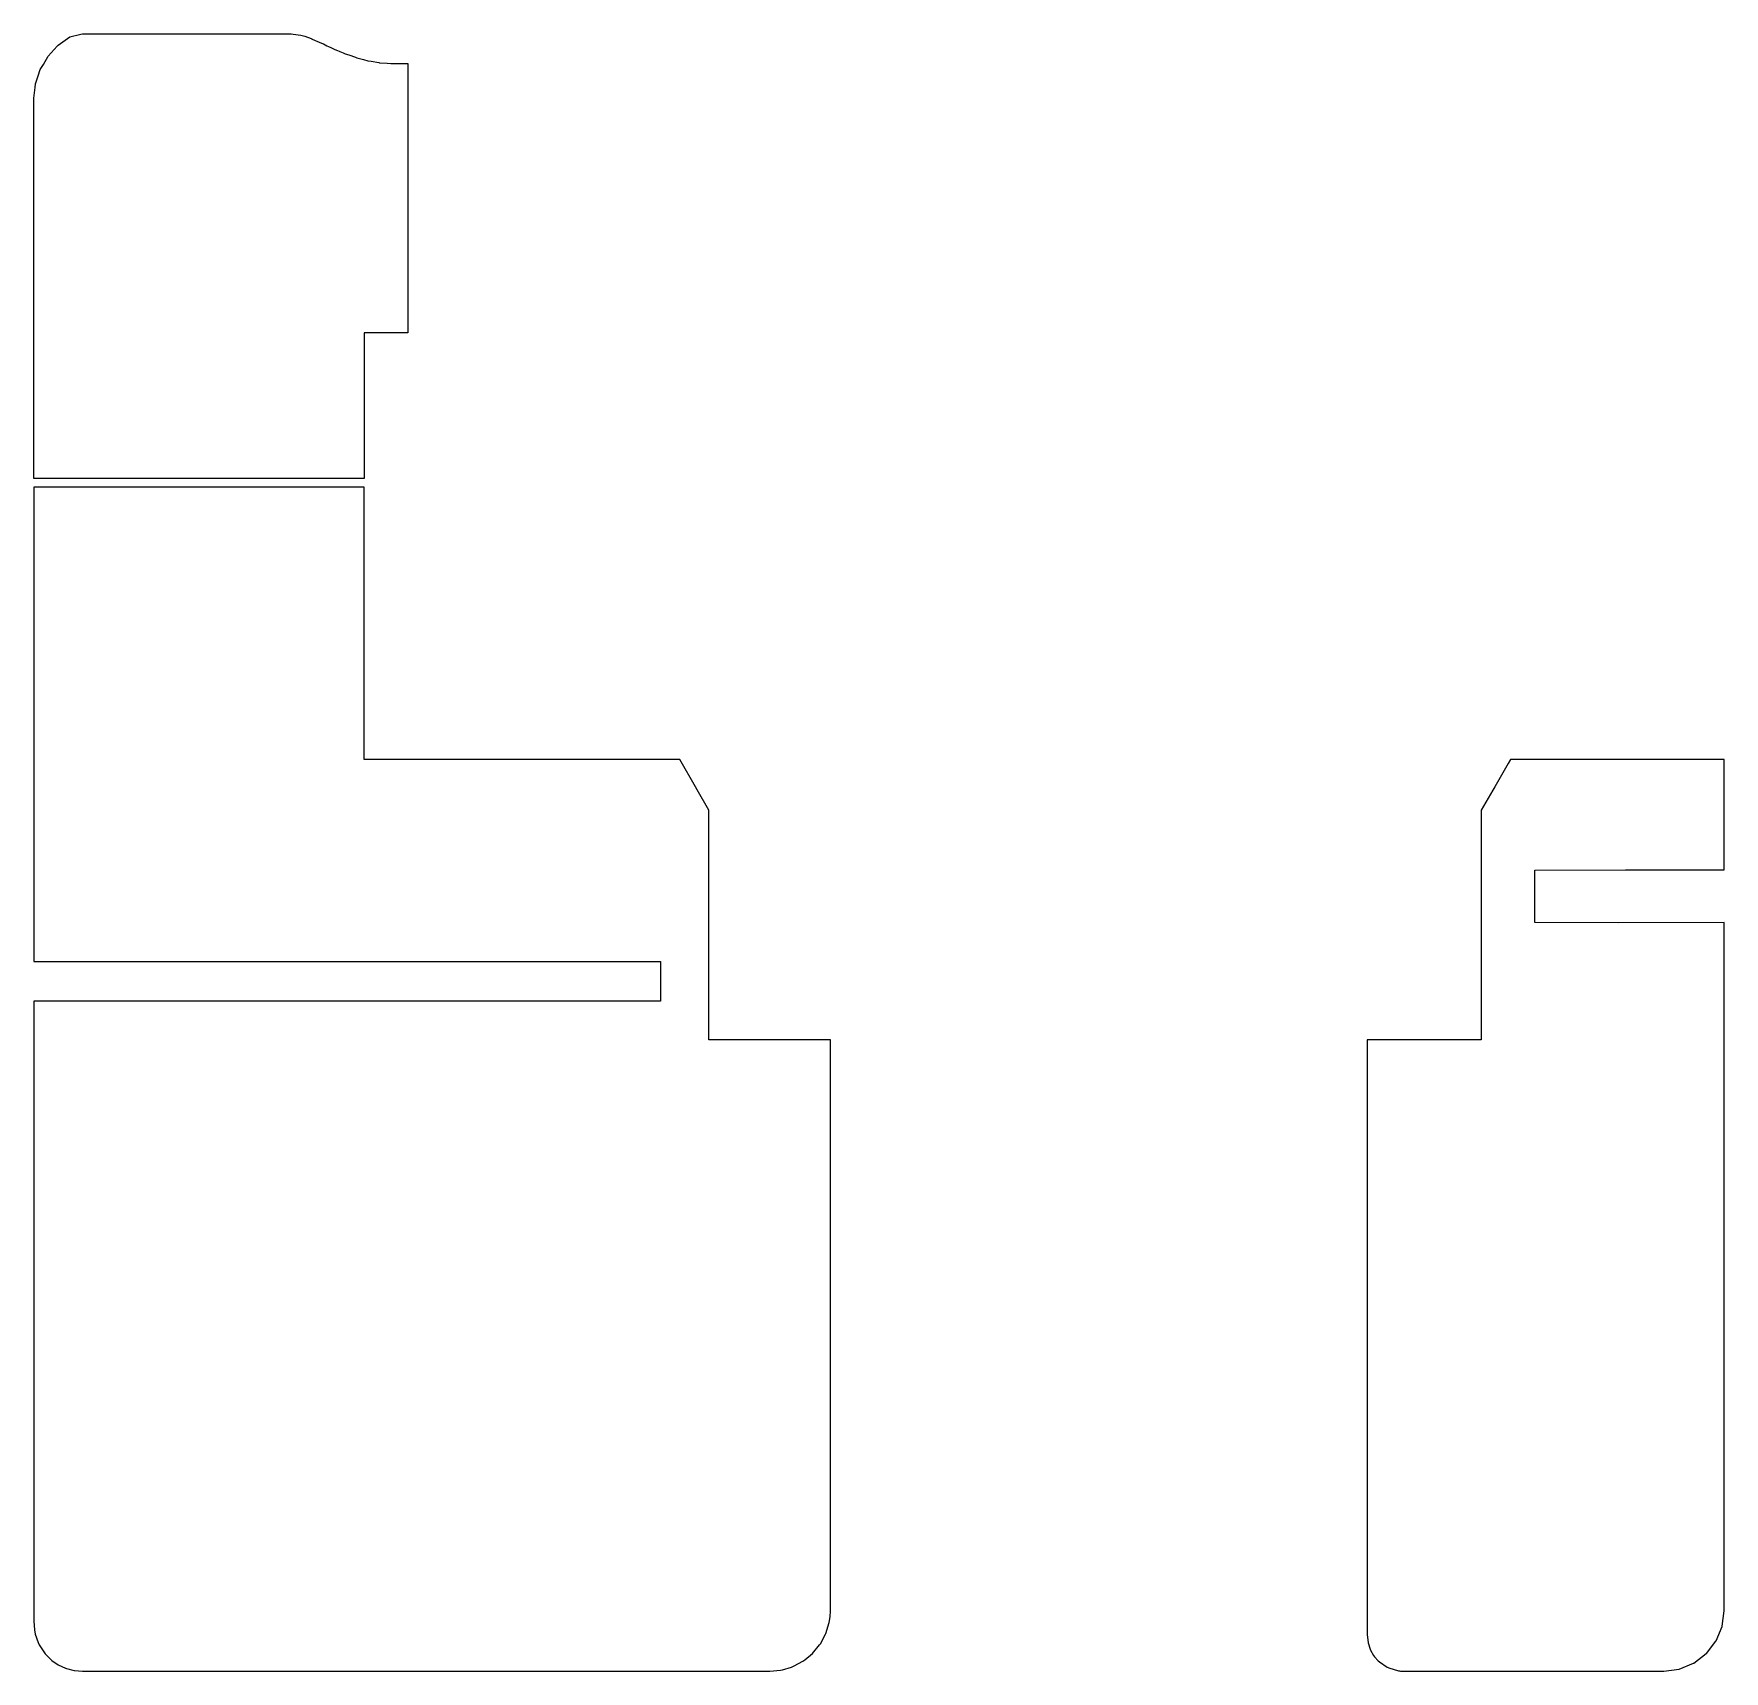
# Model space of a CAD drawing. Header units: metres. Extents: x 2.4 to 72, y -16 to 51.4.
import ezdxf

# ---------------------------------------------------------------- set-up
doc = ezdxf.new("R2010")
doc.units = ezdxf.units.M

msp = doc.modelspace()

# ---------------------------------------------------------------- linework, layer by layer
for p, q in [((2.986, 50.493), (3.366, 50.904)), ((3.366, 50.904), (3.4, 50.949)), ((3.4, 50.949), (3.493, 51.016)), ((3.493, 51.016), (3.882, 51.296)), ((3.882, 51.296), (4.335, 51.4)), ((4.335, 51.4), (4.4, 51.418)), ((4.4, 51.418), (12.466, 51.418)), ((12.466, 51.418), (13, 51.418)), ((13, 51.418), (13.076, 51.404)), ((13.076, 51.404), (13.401, 51.368)), ((13.401, 51.368), (13.564, 51.314)), ((13.564, 51.314), (13.822, 51.22)), ((13.822, 51.22), (13.827, 51.219)), ((13.827, 51.219), (13.834, 51.217)), ((13.834, 51.217), (13.983, 51.148)), ((13.983, 51.148), (14.06, 51.11)), ((14.06, 51.11), (14.146, 51.075)), ((14.146, 51.075), (14.319, 51.001)), ((14.319, 51.001), (14.32, 51)), ((14.32, 51), (14.322, 51)), ((14.322, 51), (14.471, 50.926)), ((14.471, 50.926), (14.531, 50.894)), ((14.531, 50.894), (14.631, 50.851)), ((14.631, 50.851), (14.762, 50.79)), ((2.668, 49.942), (2.798, 50.149)), ((2.798, 50.149), (2.986, 50.493)), ((14.762, 50.79), (14.801, 50.775)), ((14.801, 50.775), (14.906, 50.734)), ((14.906, 50.734), (14.972, 50.702)), ((14.972, 50.702), (14.994, 50.69)), ((14.994, 50.69), (15.136, 50.632)), ((15.136, 50.632), (15.215, 50.597)), ((15.215, 50.597), (15.368, 50.547)), ((15.368, 50.547), (15.639, 50.453)), ((15.639, 50.453), (15.674, 50.44)), ((15.674, 50.44), (15.694, 50.431)), ((15.694, 50.431), (15.97, 50.359)), ((15.97, 50.359), (16.159, 50.305)), ((16.159, 50.305), (16.292, 50.285)), ((16.292, 50.285), (16.605, 50.234)), ((16.605, 50.234), (16.636, 50.229)), ((16.636, 50.229), (16.65, 50.226)), ((16.65, 50.226), (16.955, 50.209)), ((16.955, 50.209), (17.102, 50.2)), ((17.102, 50.2), (17.439, 50.2)), ((17.439, 50.2), (17.8, 50.2)), ((17.8, 50.2), (17.8, 46.839)), ((2.468, 49.356), (2.583, 49.694)), ((2.583, 49.694), (2.668, 49.942)), ((2.4, 48.768), (2.453, 49.207)), ((2.4, 48.135), (2.4, 48.768)), ((2.453, 49.207), (2.468, 49.356)), ((2.4, 47.117), (2.4, 48.135)), ((2.4, 46.613), (2.4, 47.117)), ((17.8, 46.839), (17.8, 45.2)), ((2.4, 44.316), (2.4, 46.613)), ((17.8, 45.2), (17.8, 44.544)), ((2.4, 43.071), (2.4, 44.316)), ((17.8, 44.544), (17.8, 44.109)), ((17.8, 44.109), (17.8, 43.434)), ((17.8, 43.434), (17.8, 42.693)), ((2.4, 42.97), (2.4, 43.071)), ((2.4, 42.813), (2.4, 42.97)), ((2.4, 42.655), (2.4, 42.813)), ((2.4, 42.564), (2.4, 42.655)), ((2.4, 42.408), (2.4, 42.564)), ((17.8, 42.693), (17.8, 42.361)), ((2.4, 39.846), (2.4, 42.408)), ((17.8, 42.361), (17.8, 42.104)), ((17.8, 42.104), (17.8, 41.933)), ((17.8, 41.933), (17.8, 41.836)), ((17.8, 41.836), (17.8, 39.105)), ((2.4, 39.826), (2.4, 39.846)), ((2.4, 39.81), (2.4, 39.826)), ((2.4, 39.798), (2.4, 39.81)), ((2.4, 39.105), (2.4, 39.798)), ((2.4, 35.287), (2.4, 39.105)), ((17.032, 39.105), (16, 39.105)), ((16, 39.105), (16, 35.287)), ((17.8, 39.105), (17.032, 39.105)), ((2.4, 33.109), (2.4, 35.287)), ((16, 35.287), (16, 33.109)), ((16, 35.287), (16, 35.287)), ((14.67, 33.109), (2.4, 33.109)), ((2.989, 32.747), (2.4, 32.747)), ((2.4, 32.747), (2.4, 28.311)), ((16, 32.747), (2.989, 32.747)), ((16, 33.109), (14.67, 33.109)), ((16, 24.509), (16, 32.747)), ((2.4, 28.311), (2.4, 24.509)), ((2.4, 24.509), (2.4, 23.614)), ((16, 23.805), (16, 24.509)), ((16, 22.502), (16, 23.805)), ((2.4, 23.614), (2.4, 17.044)), ((16, 21.885), (16, 22.502)), ((16, 21.616), (16, 21.885)), ((16, 21.54), (16, 21.616)), ((26.602, 21.54), (16, 21.54)), ((16, 21.54), (16, 21.54)), ((26.934, 21.54), (26.602, 21.54)), ((29, 21.54), (26.934, 21.54)), ((29.649, 20.408), (29, 21.54)), ((63.105, 21.375), (62.551, 20.408)), ((63.2, 21.54), (63.105, 21.375)), ((64.006, 21.54), (63.2, 21.54)), ((71.123, 21.54), (64.006, 21.54)), ((72, 21.54), (71.123, 21.54)), ((72, 21.043), (72, 21.54)), ((72, 19.6), (72, 21.043)), ((29.717, 20.29), (29.649, 20.408)), ((30.2, 19.448), (29.717, 20.29)), ((62.471, 20.27), (62, 19.448)), ((62.551, 20.408), (62.471, 20.27)), ((72, 18.35), (72, 19.6)), ((30.2, 18.957), (30.2, 19.448)), ((30.2, 18.739), (30.2, 18.957)), ((62, 19.448), (62, 19.014)), ((62, 19.014), (62, 18.787)), ((30.2, 18.41), (30.2, 18.739)), ((30.2, 18.281), (30.2, 18.41)), ((30.2, 18.164), (30.2, 18.281)), ((30.2, 10.417), (30.2, 18.164)), ((62, 18.787), (62, 18.684)), ((62, 18.684), (62, 18.579)), ((62, 18.579), (62, 18.502)), ((62, 18.502), (62, 11.235)), ((72, 16.99), (72, 18.35)), ((72, 18.35), (72, 18.35)), ((2.4, 17.044), (2.4, 14.238)), ((64.2, 16.976), (67.934, 16.99)), ((64.2, 16.845), (64.2, 16.976)), ((64.2, 16.818), (64.2, 16.845)), ((64.2, 16.333), (64.2, 16.818)), ((67.934, 16.99), (72, 16.99)), ((64.2, 16.258), (64.2, 16.333)), ((64.2, 15.888), (64.2, 16.258)), ((64.2, 15.515), (64.2, 15.888)), ((64.2, 15.442), (64.2, 15.515)), ((64.2, 14.946), (64.2, 15.442)), ((64.2, 14.924), (64.2, 14.946)), ((64.2, 14.82), (64.2, 14.924)), ((67.657, 14.808), (64.2, 14.82)), ((72, 14.826), (67.657, 14.808)), ((72, 13.207), (72, 14.826)), ((2.4, 14.238), (2.4, 13.756)), ((2.4, 13.756), (2.4, 13.308)), ((2.4, 13.308), (2.4, 13.223)), ((2.4, 13.223), (9.584, 13.223)), ((9.584, 13.223), (11, 13.223)), ((11, 13.223), (18.184, 13.223)), ((18.184, 13.223), (19.6, 13.223)), ((19.6, 13.223), (26.784, 13.223)), ((26.784, 13.223), (28.2, 13.223)), ((28.2, 13.223), (28.2, 12.785)), ((28.2, 12.785), (28.2, 12.751)), ((28.2, 12.751), (28.2, 12.296)), ((72, 12.48), (72, 13.207)), ((28.2, 12.296), (28.2, 11.808)), ((72, 11.733), (72, 12.48)), ((8.001, 11.592), (2.4, 11.592)), ((2.4, 11.592), (2.4, 11.164)), ((2.4, 11.164), (2.4, 10.578)), ((11, 11.592), (8.001, 11.592)), ((16.601, 11.592), (11, 11.592)), ((19.6, 11.592), (16.601, 11.592)), ((25.201, 11.592), (19.6, 11.592)), ((28.2, 11.592), (25.201, 11.592)), ((28.2, 11.808), (28.2, 11.787)), ((28.2, 11.787), (28.2, 11.592)), ((62, 11.235), (62, 11.133)), ((72, 11.485), (72, 11.733)), ((72, 11.218), (72, 11.485)), ((72, -7.493), (72, 11.218)), ((2.4, 10.578), (2.4, 10.136)), ((62, 11.133), (62, 10.974)), ((62, 10.974), (62, 10.807)), ((62, 10.807), (62, 10.663)), ((62, 10.663), (62, 10.552)), ((62, 10.552), (62, 10.472)), ((62, 10.472), (62, 10.417)), ((2.4, 10.136), (2.4, 9.843)), ((2.4, 9.843), (2.4, 6.166)), ((30.2, 10.387), (30.2, 10.417)), ((30.2, 10.335), (30.2, 10.387)), ((30.2, 10.273), (30.2, 10.335)), ((30.2, 10.216), (30.2, 10.273)), ((30.2, 10.17), (30.2, 10.216)), ((30.2, 10.139), (30.2, 10.17)), ((30.2, 10.119), (30.2, 10.139)), ((30.2, 10.108), (30.2, 10.119)), ((30.2, 10.105), (30.2, 10.108)), ((30.2, 10), (30.2, 10.105)), ((30.236, 10), (30.2, 10)), ((35.2, 10), (30.236, 10)), ((35.2, 9.971), (35.2, 10)), ((35.2, 9.802), (35.2, 9.971)), ((35.2, 9.75), (35.2, 9.802)), ((35.2, 9.688), (35.2, 9.75)), ((57.456, 10), (57.3, 10)), ((57.3, 10), (57.3, 9.951)), ((57.3, 9.951), (57.3, 9.917)), ((57.3, 9.917), (57.3, 9.874)), ((57.3, 9.874), (57.3, 9.823)), ((57.3, 9.823), (57.3, 9.769)), ((57.3, 9.769), (57.3, 9.719)), ((62, 10), (57.456, 10)), ((62, 10.417), (62, 10)), ((35.2, 9.62), (35.2, 9.688)), ((35.2, 9.554), (35.2, 9.62)), ((35.2, 9.5), (35.2, 9.554)), ((35.2, -13.1), (35.2, 9.5)), ((57.3, 9.719), (57.3, 9.68)), ((57.3, 9.68), (57.3, -12.939)), ((2.4, 6.166), (2.4, 5.773)), ((2.4, 5.773), (2.4, 5.447)), ((2.4, 5.447), (2.4, 1.056)), ((2.4, 1.056), (2.4, -0.057)), ((2.4, -0.057), (2.4, -7.709)), ((72, -8.348), (72, -7.493)), ((2.4, -7.709), (2.4, -12.53)), ((72, -9.418), (72, -8.348)), ((72, -10.402), (72, -9.418)), ((72, -10.93), (72, -10.402)), ((72, -11.955), (72, -10.93)), ((72, -12.537), (72, -11.955)), ((2.4, -12.53), (2.4, -12.591)), ((2.4, -12.591), (2.4, -13.061)), ((2.4, -13.061), (2.4, -13.997)), ((35.2, -13.153), (35.2, -13.1)), ((35.2, -13.214), (35.2, -13.153)), ((35.2, -13.275), (35.2, -13.214)), ((57.3, -12.939), (57.3, -13.013)), ((57.3, -13.013), (57.3, -13.09)), ((57.3, -13.09), (57.3, -13.162)), ((57.3, -13.162), (57.3, -13.224)), ((57.3, -13.224), (57.3, -13.274)), ((72, -12.712), (72, -12.537)), ((72, -12.95), (72, -12.712)), ((72, -13.104), (72, -12.95)), ((72, -13.171), (72, -13.104)), ((72, -13.242), (72, -13.171)), ((35.151, -13.993), (35.186, -13.755)), ((35.186, -13.755), (35.198, -13.516)), ((35.198, -13.516), (35.199, -13.507)), ((35.199, -13.507), (35.2, -13.502)), ((35.2, -13.327), (35.2, -13.275)), ((35.2, -13.37), (35.2, -13.327)), ((35.2, -13.403), (35.2, -13.37)), ((35.2, -13.427), (35.2, -13.403)), ((35.2, -13.443), (35.2, -13.427)), ((35.2, -13.454), (35.2, -13.443)), ((35.2, -13.46), (35.2, -13.454)), ((35.2, -13.5), (35.2, -13.46)), ((35.2, -13.502), (35.2, -13.5)), ((57.3, -13.274), (57.3, -13.312)), ((57.3, -13.312), (57.3, -13.341)), ((57.3, -13.341), (57.3, -13.363)), ((57.3, -13.363), (57.3, -13.68)), ((57.3, -13.68), (57.3, -13.698)), ((57.3, -13.698), (57.3, -13.977)), ((71.915, -14.147), (71.999, -13.509)), ((71.999, -13.509), (72, -13.5)), ((72, -13.294), (72, -13.242)), ((72, -13.324), (72, -13.294)), ((72, -13.35), (72, -13.324)), ((72, -13.37), (72, -13.35)), ((72, -13.385), (72, -13.37)), ((72, -13.4), (72, -13.385)), ((72, -13.403), (72, -13.4)), ((72, -13.5), (72, -13.403)), ((2.4, -13.997), (2.4, -14)), ((2.4, -14), (2.408, -14.06)), ((2.408, -14.06), (2.416, -14.121)), ((2.416, -14.121), (2.427, -14.301)), ((2.427, -14.301), (2.459, -14.48)), ((2.459, -14.48), (2.582, -14.818)), ((34.785, -14.878), (35.003, -14.471)), ((35.003, -14.471), (35.015, -14.442)), ((35.015, -14.442), (35.151, -13.993)), ((57.3, -13.977), (57.3, -14.177)), ((57.3, -14.177), (57.3, -14.181)), ((57.3, -14.181), (57.3, -14.5)), ((57.3, -14.5), (57.335, -14.816)), ((71.665, -14.75), (71.911, -14.156)), ((71.911, -14.156), (71.915, -14.147)), ((2.582, -14.818), (2.624, -14.917)), ((2.624, -14.917), (2.806, -15.202)), ((2.806, -15.202), (2.865, -15.279)), ((2.865, -15.279), (3.082, -15.503)), ((34.146, -15.532), (34.468, -15.268)), ((34.468, -15.268), (34.755, -14.918)), ((34.755, -14.918), (34.785, -14.878)), ((57.335, -14.816), (57.337, -14.83)), ((57.337, -14.83), (57.423, -15.088)), ((57.423, -15.088), (57.443, -15.138)), ((57.443, -15.138), (57.565, -15.35)), ((70.75, -15.665), (71.26, -15.273)), ((71.26, -15.273), (71.268, -15.268)), ((71.268, -15.268), (71.659, -14.757)), ((71.659, -14.757), (71.665, -14.75)), ((3.082, -15.503), (3.148, -15.554)), ((3.148, -15.554), (3.402, -15.733)), ((3.402, -15.733), (3.699, -15.87)), ((3.699, -15.87), (3.745, -15.889)), ((3.745, -15.889), (4.058, -15.97)), ((4.058, -15.97), (4.074, -15.972)), ((4.074, -15.972), (4.4, -16)), ((4.4, -16), (4.61, -16)), ((4.61, -16), (30.334, -16)), ((30.334, -16), (30.821, -16)), ((30.821, -16), (32.501, -16)), ((32.501, -16), (32.7, -16)), ((32.7, -16), (33.151, -15.956)), ((33.151, -15.956), (33.225, -15.943)), ((33.225, -15.943), (33.597, -15.83)), ((33.597, -15.83), (33.713, -15.782)), ((33.713, -15.782), (34.068, -15.592)), ((34.068, -15.592), (34.146, -15.532)), ((57.565, -15.35), (57.607, -15.403)), ((57.607, -15.403), (57.746, -15.567)), ((57.746, -15.567), (57.81, -15.617)), ((57.81, -15.617), (58.128, -15.84)), ((58.128, -15.84), (58.227, -15.881)), ((58.227, -15.881), (58.547, -15.975)), ((58.547, -15.975), (58.59, -15.98)), ((58.59, -15.98), (58.634, -15.987)), ((58.634, -15.987), (58.672, -15.994)), ((58.672, -15.994), (58.677, -15.995)), ((58.677, -15.995), (58.682, -15.995)), ((58.682, -15.995), (58.738, -15.999)), ((58.738, -15.999), (58.743, -15.999)), ((58.743, -15.999), (58.8, -16)), ((58.8, -16), (69.429, -16)), ((69.429, -16), (69.5, -16)), ((69.5, -16), (69.509, -15.999)), ((69.509, -15.999), (70.147, -15.915)), ((70.147, -15.915), (70.741, -15.669)), ((70.741, -15.669), (70.75, -15.665))]:
    msp.add_line(p, q)

doc.saveas('drawing.dxf')
